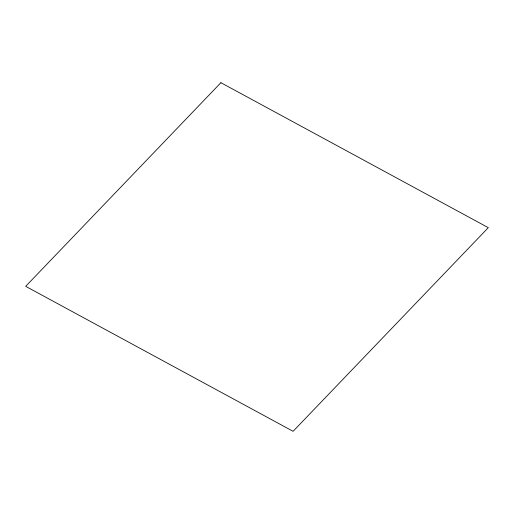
<?xml version="1.0" encoding="UTF-8"?>
<svg xmlns="http://www.w3.org/2000/svg" width="514" height="514" viewBox="0 0 514 514"><rect width="100%" height="100%" fill="white"/><g stroke="black" fill="none" stroke-linecap="round" stroke-linejoin="round"><path stroke-width="0.77" d="M220.898 82.69L25.7 286.33L293.102 431.31L488.3 227.67L220.898 82.69"/></g></svg>
